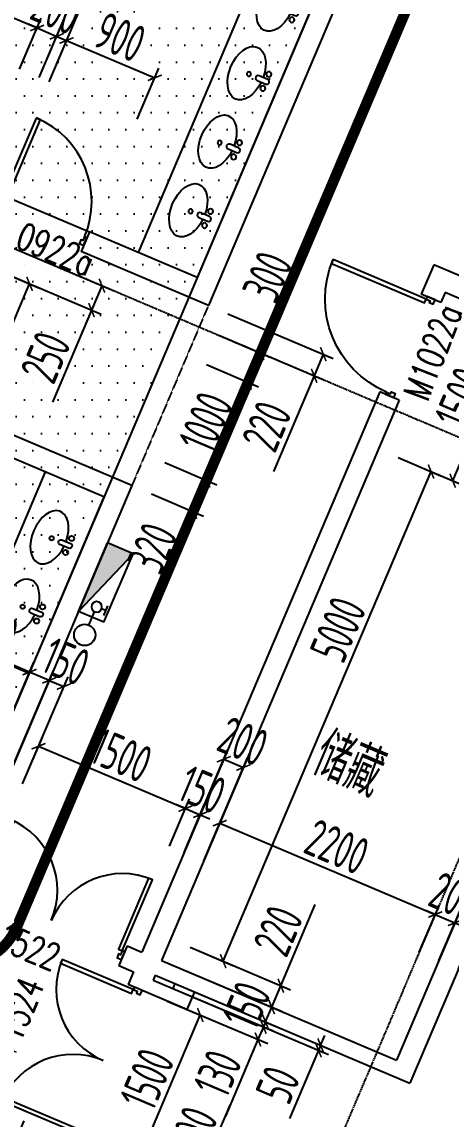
# Model space of a CAD drawing. Extents: x 11778731 to 12007717, y -6694179 to -6363962.
# Drawn here: x 11965678 to 11969711, y -6442963 to -6432650 of the extents above; entities that cross this region are included whole.
import ezdxf
from ezdxf.enums import TextEntityAlignment as Align

# ---------------------------------------------------------------- set-up
doc = ezdxf.new("R2010")
doc.units = 0
doc.header["$LTSCALE"] = 10
doc.header["$MEASUREMENT"] = 0
for name, pattern in [('A3-RG-axis-100$0$CENTER', [2, 1.25, -0.25, 0.25, -0.25]), ('A3-RI-3F$0$DASH', [0.35, 0.25, -0.1]), ('DASHED2', [0.375, 0.25, -0.125])]:
    doc.linetypes.add(name, pattern=pattern)
for name, color, linetype in [('A-CLOD', 200, 'Continuous'), ('A3-RB-3F-100$0$A-DIMS-100', 1, 'Continuous'), ('A3-RG-axis-100$0$A-GRID', 1, 'A3-RG-axis-100$0$CENTER'), ('A3-RI-3F$0$A-DOOR', 32, 'Continuous'), ('A3-RI-3F$0$A-HATCH', 8, 'Continuous'), ('A3-RI-3F$0$A-WALL', 7, 'Continuous'), ('A3-RM-3F$0$0P-FE-FH-P', 41, 'A3-RM-3F$0$YJdef_FE-FH_LINE_F'), ('A3-RM-3F$0$0P-FE-FH-V', 141, 'Continuous'), ('A3-RM-3F$0$0P-FE-HY', 141, 'Continuous'), ('A3-RX-3F$0$A-FIXT', 55, 'Continuous'), ('A3-SYMB-3F-100$0$A-SYMB', 4, 'Continuous'), ('A3-SYMB-3F-100$0$A-SYMB-AREA', 4, 'Continuous'), ('A3-SYMB-3F-100$0$A-SYMB-DOOR', 3, 'Continuous'), ('A3-SYMB-3F-100$0$A-SYMB-DOOR1', 3, 'Continuous'), ('A3-SYMB-3F-100$0$A-SYMB-DOOR2', 3, 'Continuous'), ('A3-SYMB-3F-100$0$A-SYMB-DOOR3', 3, 'Continuous'), ('A3-SYMB-3F-100$0$A-SYMB-NAME', 4, 'Continuous'), ('A3-SYMB-3F-100$0$A-SYMB-NAME-E', 4, 'Continuous')]:
    doc.layers.add(name, color=color, linetype=linetype)
doc.styles.add('A3-RB-3F-100$0$XD2008', font='xd-hzs.shx', dxfattribs={"width": 0.7, "bigfont": 'xd-hztxt.shx'})
doc.styles.add('A3-RM-3F$0$hz1', font='hzs.shx', dxfattribs={"width": 0.75, "bigfont": 'hztxt.shx'})
doc.styles.add('A3-SYMB-3F-100$0$ECADI', font='hzs.shx', dxfattribs={"width": 0.7, "bigfont": 'hztxt.shx'})
doc.styles.add('A3-SYMB-3F-100$0$ECADI-TXT', font='simplex.shx', dxfattribs={"bigfont": 'hztxt.shx'})
doc.linetypes.add('A3-RM-3F$0$YJdef_FE-FH_LINE_F', pattern='A,4,-0.2,["F",A3-RM-3F$0$hz1,S=0.2,R=0,X=-0.1,Y=-0.1],-0.1', length=4.3)
doc.dimstyles.new('A3-RB-3F-100$0$XD100$0', dxfattribs={"dimscale": 100, "dimtxt": 3.5, "dimasz": 1, "dimexe": 1, "dimexo": 2, "dimgap": 0.5, "dimtad": 1, "dimdec": 0, "dimdsep": 46, "dimtxsty": 'A3-RB-3F-100$0$XD2008', "dimblk1": 'A3-RB-3F-100$0$_ARCHTICK', "dimblk2": 'A3-RB-3F-100$0$_ARCHTICK', "dimsah": 1, "dimcen": 2.5, "dimclrt": 4, "dimaunit": 1, "dimadec": 0, "dimazin": 0, "dimtfac": 1, "dimtdec": 0, "dimtix": 1, "dimtmove": 0, "dimatfit": 3, "dimfxl": 0, "dimtolj": 1, "dimtzin": 0, "dimarcsym": 0})

# ---------------------------------------------------------------- blocks, each defined once
blk = doc.blocks.new('A3-RI-3F$0$J-双扇门-1500')
for points in [[(25, 80), (25, 805), (65, 805), (65, 80)], [(1475, 80), (1475, 805), (1435, 805), (1435, 80)], [(0, 80), (25, 80), (25, 40), (45, 40), (45, 0), (0, 0)], [(1500, 80), (1475, 80), (1475, 40), (1455, 40), (1455, 0), (1500, 0)]]:
    blk.add_lwpolyline(points, close=True)
for centre, start, end in [((25, 80), 0, 90), ((1475, 80), 90, 180)]:
    blk.add_arc(centre, 725, start, end)
blk = doc.blocks.new('A3-RI-3F$0$m900')
for points in [[(24, 76), (24, 928), (62, 928), (62, 76)], [(0, 76), (24, 76), (24, 38), (43, 38), (43, 0), (0, 0)], [(900, 76), (876, 76), (876, 38), (857, 38), (857, 0), (900, 0)]]:
    blk.add_lwpolyline(points, close=True)
blk.add_arc((24, 76), 853, 0, 90)
blk = doc.blocks.new('A3-RI-3F$0$J-单扇门-1000')
for points in [[(-1000, -40), (-975, -40), (-975, 0), (-955, 0), (-955, 40), (-1000, 40)], [(0, -40), (-25, -40), (-25, 0), (-45, 0), (-45, 40), (0, 40)], [(-25, -40), (-25, -990), (-65, -990), (-65, -40)]]:
    blk.add_lwpolyline(points, close=True)
blk.add_arc((-25, -40), 950, 180, 270)
blk = doc.blocks.new('A3-RI-3F')
at = {"layer": 'A3-RI-3F$0$A-HATCH'}
h = blk.add_hatch(dxfattribs=at)
h.set_pattern_fill('DOTS', color=256, scale=100, style=0)
h.set_pattern_definition([(0, (0, 0), (79.375, 158.75), [0, -158.75])])
h.paths.add_polyline_path([(11965225, -6428480), (11969368, -6430238), (11964964, -6440612), (11960822, -6438854), (11962802, -6434188), (11963100, -6434331), (11963536, -6433303), (11963233, -6433174)])
at = {"layer": 'A3-RI-3F$0$A-DOOR'}
blk.add_line((11965483, -6434271), (11966312, -6434622), dxfattribs=at)
blk.add_line((11965483, -6434271), (11966312, -6434622), dxfattribs=at)
at = {"layer": 'A3-RI-3F$0$A-DOOR', "linetype": 'A3-RI-3F$0$DASH'}
blk.add_line((11967430, -6435314), (11966711, -6437008), dxfattribs=at)
at = {"layer": 'A3-RI-3F$0$A-HATCH'}
blk.add_lwpolyline([(11965225, -6428480), (11969368, -6430238), (11964964, -6440612), (11960822, -6438854), (11962802, -6434188), (11963100, -6434331), (11963536, -6433303), (11963233, -6433174)], close=True, dxfattribs=at)
at = {"layer": 'A3-RI-3F$0$A-WALL'}
for p, q in [((11969630, -6430132), (11967430, -6435314)), ((11969368, -6430238), (11967324, -6435052)), ((11966312, -6434622), (11966233, -6434807)), ((11967324, -6435052), (11966312, -6434622)), ((11967430, -6435314), (11966233, -6434807)), ((11969548, -6434932), (11969431, -6435208)), ((11975347, -6437393), (11969548, -6434932)), ((11969615, -6435286), (11969431, -6435208)), ((11969654, -6435194), (11969615, -6435286)), ((11971863, -6436132), (11969654, -6435194)), ((11969040, -6436128), (11966805, -6441394)), ((11969224, -6436206), (11969040, -6436128)), ((11971863, -6436132), (11969198, -6442409)), ((11969224, -6436206), (11966989, -6441472)), ((11972047, -6436210), (11969324, -6442626)), ((11966711, -6437008), (11965515, -6436500)), ((11966449, -6437114), (11965436, -6436684)), ((11966711, -6437008), (11965148, -6440690)), ((11966449, -6437114), (11965746, -6438771)), ((11963997, -6438029), (11965746, -6438771)), ((11966667, -6441335), (11966589, -6441519)), ((11966667, -6441335), (11966805, -6441394)), ((11966589, -6441519), (11966727, -6441578)), ((11966989, -6441472), (11969198, -6442409)), ((11966727, -6441578), (11966676, -6441697)), ((11966931, -6441610), (11966911, -6441656)), ((11966911, -6441656), (11967095, -6441734)), ((11966931, -6441610), (11967115, -6441688)), ((11967229, -6441932), (11966676, -6441697)), ((11967115, -6441688), (11967095, -6441734)), ((11967299, -6441766), (11967229, -6441932)), ((11967299, -6441766), (11969324, -6442626))]:
    blk.add_line(p, q, dxfattribs=at)
at = {"layer": 'A3-RI-3F$0$A-DOOR'}
for name, p, rotation in [('A3-RI-3F$0$m900', (11965429, -6434398), 337.0000000000052), ('A3-RI-3F$0$J-双扇门-1500', (11965232, -6440878), 336.9993128461883), ('A3-RI-3F$0$J-双扇门-1500', (11966222, -6443134), 66.99931284592977)]:
    blk.add_blockref(name, p, dxfattribs=dict(at, rotation=rotation))
at = {"layer": 'A3-RI-3F$0$A-DOOR', "xscale": -1, "rotation": 247.0000000004247}
blk.add_blockref('A3-RI-3F$0$J-单扇门-1000', (11969523, -6435247), dxfattribs=at)
blk = doc.blocks.new('A3-RG-axis-100')
at = {"layer": 'A3-RG-axis-100$0$A-GRID'}
for p, q in [((11906717.6, -6409782.5), (11989058.9, -6444734.3)), ((11979102.4, -6418565.4), (11947827.8, -6492243.7))]:
    blk.add_line(p, q, dxfattribs=at)
blk = doc.blocks.new('A3-SYMB-3F-100$0$ECADI-TAG-ROOM')
at = {"layer": 'A3-SYMB-3F-100$0$A-SYMB-AREA', "style": 'A3-SYMB-3F-100$0$ECADI', "width": 0.7}
blk.add_attdef('340M2', text='', height=2.5, dxfattribs=at).set_placement((7.17, -1.75), align=Align.MIDDLE_LEFT)
at = {"layer": 'A3-SYMB-3F-100$0$A-SYMB-NAME', "style": 'A3-SYMB-3F-100$0$ECADI', "width": 0.7}
blk.add_attdef('CHINESENAME', (-5.13, 0.09), '', height=4.5, dxfattribs=at)
at = {"layer": 'A3-SYMB-3F-100$0$A-SYMB-NAME-E', "style": 'A3-SYMB-3F-100$0$ECADI', "width": 0.7}
for tag, p in [('ENGLISHHIGH', (-5.13, 8.04)), ('ENGLISHLOW', (-5.13, 4.84))]:
    blk.add_attdef(tag, p, '', height=2.5, dxfattribs=at)
blk = doc.blocks.new('A3-SYMB-3F-100$0$ECADI-TAG-DOOR')
at = {"layer": 'A3-SYMB-3F-100$0$A-SYMB-DOOR', "style": 'A3-SYMB-3F-100$0$ECADI-TXT', "width": 0.7}
for tag, p in [('门窗主编号1', (-6.41, 7.26)), ('门窗主编号2', (2.08, 7.26))]:
    blk.add_attdef(tag, p, '', height=2.5, dxfattribs=at)
at = {"layer": 'A3-SYMB-3F-100$0$A-SYMB-DOOR', "style": 'A3-SYMB-3F-100$0$ECADI-TXT', "width": 0.7, "flags": 1}
for tag, p in [('洞口尺寸(宽X高)', (-6.42, 1.62)), ('备注', (-6.39, -1.21))]:
    blk.add_attdef(tag, p, '', height=2.5, dxfattribs=at)
at = {"layer": 'A3-SYMB-3F-100$0$A-SYMB-DOOR1', "style": 'A3-SYMB-3F-100$0$ECADI-TXT', "width": 0.7}
blk.add_attdef('门窗辅编号1', (-6.41, 4.41), '', height=2.5, dxfattribs=at)
at = {"layer": 'A3-SYMB-3F-100$0$A-SYMB-DOOR2', "style": 'A3-SYMB-3F-100$0$ECADI-TXT', "width": 0.7}
blk.add_attdef('门窗辅编号2', (-2.86, 4.41), '', height=2.5, dxfattribs=at)
at = {"layer": 'A3-SYMB-3F-100$0$A-SYMB-DOOR3', "style": 'A3-SYMB-3F-100$0$ECADI-TXT', "width": 0.7}
blk.add_attdef('门窗辅编号3', (2.32, 4.41), '', height=2.5, dxfattribs=at)
blk = doc.blocks.new('A3-SYMB-3F-100')
at = {"layer": 'A3-SYMB-3F-100$0$A-SYMB'}
ref = blk.add_blockref('A3-SYMB-3F-100$0$ECADI-TAG-ROOM', (11968847, -6439918), dxfattribs=dict(at, xscale=99.99999999989046, yscale=100.0000000001164, rotation=337))
ref.add_attrib('CHINESENAME', '储藏', (11968379, -6439710), dxfattribs={"height": 450, "rotation": 337, "style": 'A3-SYMB-3F-100$0$ECADI', "width": 0.7})
at = {"layer": 'A3-SYMB-3F-100$0$A-SYMB-DOOR'}
ref = blk.add_blockref('A3-SYMB-3F-100$0$ECADI-TAG-DOOR', (11965446, -6435480, -333), dxfattribs=dict(at, xscale=99.99999999997296, yscale=100, zscale=100, rotation=337.5444874613591))
ref.add_attrib('门窗主编号1', 'M', dxfattribs={"height": 250, "rotation": 337.5445, "style": 'A3-SYMB-3F-100$0$ECADI-TXT', "width": 0.7}).set_placement((11965512, -6434719, -333), align=Align.RIGHT)
ref.add_attrib('门窗主编号2', '0922a', (11965602, -6434761), dxfattribs={"height": 250, "rotation": 337.5445, "style": 'A3-SYMB-3F-100$0$ECADI-TXT', "width": 0.7})
ref = blk.add_blockref('A3-SYMB-3F-100$0$ECADI-TAG-DOOR', (11970585, -6435415), dxfattribs=dict(at, xscale=99.99999999997297, yscale=100.0000000000001, zscale=100, rotation=68.91456953491969))
ref.add_attrib('门窗主编号1', 'M1022a', dxfattribs={"height": 250, "rotation": 68.9146, "style": 'A3-SYMB-3F-100$0$ECADI-TXT', "width": 0.7}).set_placement((11969822, -6435367), align=Align.RIGHT)
ref = blk.add_blockref('A3-SYMB-3F-100$0$ECADI-TAG-DOOR', (11965258, -6442065, -333), dxfattribs=dict(at, xscale=99.99999999997296, yscale=100, zscale=100, rotation=337.5444874613591))
ref.add_attrib('门窗主编号1', 'M', dxfattribs={"height": 250, "rotation": 337.5445, "style": 'A3-SYMB-3F-100$0$ECADI-TXT', "width": 0.7}).set_placement((11965324, -6441304, -333), align=Align.RIGHT)
ref.add_attrib('门窗主编号2', '1522', (11965414, -6441345), dxfattribs={"height": 250, "rotation": 337.5445, "style": 'A3-SYMB-3F-100$0$ECADI-TXT', "width": 0.7})
ref = blk.add_blockref('A3-SYMB-3F-100$0$ECADI-TAG-DOOR', (11966651, -6441766), dxfattribs=dict(at, xscale=99.99999999997299, yscale=100.0000000000001, zscale=100, rotation=67.54448746135905))
ref.add_attrib('门窗主编号1', 'FM甲1524', dxfattribs={"height": 250, "rotation": 67.5445, "style": 'A3-SYMB-3F-100$0$ECADI-TXT', "width": 0.7}).set_placement((11965890, -6441700), align=Align.RIGHT)
blk = doc.blocks.new('A3-RB-3F-100$0$_ARCHTICK')
at = {"color": 0, "linetype": 'ByBlock', "const_width": 0.15}
blk.add_lwpolyline([(-0.5, -0.5), (0.5, 0.5)], dxfattribs=at)
blk = doc.blocks.new('*D1264')
at = {"layer": 'A3-RB-3F-100$0$A-DIMS-100', "color": 0, "lineweight": -2}
for p, q in [((11963607, -6442785), (11963857, -6442197)), ((11963818, -6442289), (11965659, -6443070)), ((11965448, -6443566), (11965698, -6442978))]:
    blk.add_line(p, q, dxfattribs=at)
at = {"layer": 'A3-RB-3F-100$0$A-DIMS-100', "color": 0, "lineweight": -2, "xscale": 100, "yscale": 100, "zscale": 100}
for p, rotation in [((11963818, -6442289), 156.9999933366454), ((11965659, -6443070), 336.9999933366454)]:
    blk.add_blockref('A3-RB-3F-100$0$_ARCHTICK', p, dxfattribs=dict(at, rotation=rotation))
at = {"layer": 'A3-RB-3F-100$0$A-DIMS-100', "color": 4, "insert": (11964826, -6442473), "char_height": 350, "attachment_point": 5, "rotation": 337, "style": 'A3-RB-3F-100$0$XD2008'}
blk.add_mtext('\\A1;2000', dxfattribs=at)
blk = doc.blocks.new('*D462')
at = {"layer": 'A3-RB-3F-100$0$A-DIMS-100', "color": 0, "lineweight": -2}
for p, q in [((11967310, -6443596), (11967634, -6442832)), ((11966458, -6443234), (11967402, -6443635)), ((11966380, -6443418), (11967324, -6443819)), ((11967232, -6443780), (11967310, -6443596))]:
    blk.add_line(p, q, dxfattribs=at)
at = {"layer": 'A3-RB-3F-100$0$A-DIMS-100', "color": 0, "lineweight": -2, "xscale": 100, "yscale": 100, "zscale": 100}
for p, rotation in [((11967310, -6443596), 66.99999999914583), ((11967232, -6443780), 246.9999999991458)]:
    blk.add_blockref('A3-RB-3F-100$0$_ARCHTICK', p, dxfattribs=dict(at, rotation=rotation))
at = {"layer": 'A3-RB-3F-100$0$A-DIMS-100', "color": 4, "insert": (11967285, -6443080), "char_height": 350, "attachment_point": 5, "rotation": 67, "style": 'A3-RB-3F-100$0$XD2008'}
blk.add_mtext('\\A1;200', dxfattribs=at)
blk = doc.blocks.new('*D463')
at = {"layer": 'A3-RB-3F-100$0$A-DIMS-100', "color": 0, "lineweight": -2}
for p, q in [((11967044, -6441854), (11967446, -6442024)), ((11966768, -6443366), (11967354, -6441985)), ((11966458, -6443234), (11966860, -6443405))]:
    blk.add_line(p, q, dxfattribs=at)
at = {"layer": 'A3-RB-3F-100$0$A-DIMS-100', "color": 0, "lineweight": -2, "xscale": 100, "yscale": 100, "zscale": 100}
for p, rotation in [((11967354, -6441985), 66.9999999994734), ((11966768, -6443366), 246.9999999994734)]:
    blk.add_blockref('A3-RB-3F-100$0$_ARCHTICK', p, dxfattribs=dict(at, rotation=rotation))
at = {"layer": 'A3-RB-3F-100$0$A-DIMS-100', "color": 4, "insert": (11966854, -6442588), "char_height": 350, "attachment_point": 5, "rotation": 67, "style": 'A3-RB-3F-100$0$XD2008'}
blk.add_mtext('\\A1;1500', dxfattribs=at)
blk = doc.blocks.new('*D464')
at = {"layer": 'A3-RB-3F-100$0$A-DIMS-100', "color": 0, "lineweight": -2}
for p, q in [((11967095, -6441734), (11968558, -6442355)), ((11967115, -6441688), (11968577, -6442309)), ((11968485, -6442270), (11968465, -6442316)), ((11968485, -6442270), (11968524, -6442177)), ((11968465, -6442316), (11968193, -6442957))]:
    blk.add_line(p, q, dxfattribs=at)
at = {"layer": 'A3-RB-3F-100$0$A-DIMS-100', "color": 0, "lineweight": -2, "xscale": 100, "yscale": 100, "zscale": 100}
for p, rotation in [((11968465, -6442316), 67.00000000408777), ((11968485, -6442270), 247.0000000040878)]:
    blk.add_blockref('A3-RB-3F-100$0$_ARCHTICK', p, dxfattribs=dict(at, rotation=rotation))
at = {"layer": 'A3-RB-3F-100$0$A-DIMS-100', "color": 4, "insert": (11968083, -6442640), "char_height": 350, "attachment_point": 5, "rotation": 67, "style": 'A3-RB-3F-100$0$XD2008'}
blk.add_mtext('\\A1;50', dxfattribs=at)
blk = doc.blocks.new('*D465')
at = {"layer": 'A3-RB-3F-100$0$A-DIMS-100', "color": 0, "lineweight": -2}
for p, q in [((11967173, -6441550), (11968117, -6441950)), ((11967115, -6441688), (11968059, -6442089)), ((11968025, -6441911), (11968064, -6441819)), ((11967967, -6442049), (11968025, -6441911)), ((11967967, -6442049), (11967928, -6442142))]:
    blk.add_line(p, q, dxfattribs=at)
at = {"layer": 'A3-RB-3F-100$0$A-DIMS-100', "color": 0, "lineweight": -2, "xscale": 100, "yscale": 100, "zscale": 100}
for p, rotation in [((11968025, -6441911), 247.0000000244516), ((11967967, -6442049), 67.00000002445157)]:
    blk.add_blockref('A3-RB-3F-100$0$_ARCHTICK', p, dxfattribs=dict(at, rotation=rotation))
at = {"layer": 'A3-RB-3F-100$0$A-DIMS-100', "color": 4, "insert": (11967789, -6441893), "char_height": 350, "attachment_point": 5, "rotation": 67, "style": 'A3-RB-3F-100$0$XD2008'}
blk.add_mtext('\\A1;150', dxfattribs=at)
blk = doc.blocks.new('*D466')
at = {"layer": 'A3-RB-3F-100$0$A-DIMS-100', "color": 0, "lineweight": -2}
for p, q in [((11968111, -6441709), (11968435, -6440945)), ((11967259, -6441347), (11968203, -6441748)), ((11967173, -6441550), (11968117, -6441950)), ((11968025, -6441911), (11968111, -6441709))]:
    blk.add_line(p, q, dxfattribs=at)
at = {"layer": 'A3-RB-3F-100$0$A-DIMS-100', "color": 0, "lineweight": -2, "xscale": 100, "yscale": 100, "zscale": 100}
for p, rotation in [((11968111, -6441709), 66.99999999961575), ((11968025, -6441911), 246.9999999996158)]:
    blk.add_blockref('A3-RB-3F-100$0$_ARCHTICK', p, dxfattribs=dict(at, rotation=rotation))
at = {"layer": 'A3-RB-3F-100$0$A-DIMS-100', "color": 4, "insert": (11968086, -6441193), "char_height": 350, "attachment_point": 5, "rotation": 67, "style": 'A3-RB-3F-100$0$XD2008'}
blk.add_mtext('\\A1;220', dxfattribs=at)
blk = doc.blocks.new('*D467')
at = {"layer": 'A3-RB-3F-100$0$A-DIMS-100', "color": 0, "lineweight": -2}
for p, q in [((11969213, -6436745), (11969615, -6436915)), ((11967569, -6441479), (11969523, -6436876)), ((11967259, -6441347), (11967661, -6441518))]:
    blk.add_line(p, q, dxfattribs=at)
at = {"layer": 'A3-RB-3F-100$0$A-DIMS-100', "color": 0, "lineweight": -2, "xscale": 100, "yscale": 100, "zscale": 100}
for p, rotation in [((11969523, -6436876), 66.9999999994842), ((11967569, -6441479), 246.9999999994842)]:
    blk.add_blockref('A3-RB-3F-100$0$_ARCHTICK', p, dxfattribs=dict(at, rotation=rotation))
at = {"layer": 'A3-RB-3F-100$0$A-DIMS-100', "color": 4, "insert": (11968649, -6438361), "char_height": 350, "attachment_point": 5, "rotation": 67, "style": 'A3-RB-3F-100$0$XD2008'}
blk.add_mtext('\\A1;5000', dxfattribs=at)
blk = doc.blocks.new('*D468')
at = {"layer": 'A3-RB-3F-100$0$A-DIMS-100', "color": 0, "lineweight": -2}
for p, q in [((11970002, -6435450), (11970404, -6435621)), ((11969726, -6436962), (11970312, -6435582)), ((11969416, -6436831), (11969818, -6437002))]:
    blk.add_line(p, q, dxfattribs=at)
at = {"layer": 'A3-RB-3F-100$0$A-DIMS-100', "color": 0, "lineweight": -2, "xscale": 100, "yscale": 100, "zscale": 100}
for p, rotation in [((11970312, -6435582), 66.99999999946728), ((11969726, -6436962), 246.9999999994673)]:
    blk.add_blockref('A3-RB-3F-100$0$_ARCHTICK', p, dxfattribs=dict(at, rotation=rotation))
at = {"layer": 'A3-RB-3F-100$0$A-DIMS-100', "color": 4, "insert": (11969812, -6436184), "char_height": 350, "attachment_point": 5, "rotation": 67, "style": 'A3-RB-3F-100$0$XD2008'}
blk.add_mtext('\\A1;1500', dxfattribs=at)
blk = doc.blocks.new('*D471')
at = {"layer": 'A3-RB-3F-100$0$A-DIMS-100', "color": 0, "lineweight": -2}
for p, q in [((11969596, -6441473), (11970023, -6440467)), ((11969780, -6441551), (11970207, -6440546)), ((11969984, -6440559), (11970168, -6440638)), ((11970168, -6440638), (11970932, -6440962))]:
    blk.add_line(p, q, dxfattribs=at)
at = {"layer": 'A3-RB-3F-100$0$A-DIMS-100', "color": 0, "lineweight": -2, "xscale": 100, "yscale": 100, "zscale": 100}
for p, rotation in [((11969984, -6440559), 156.9999999999869), ((11970168, -6440638), 336.9999999999869)]:
    blk.add_blockref('A3-RB-3F-100$0$_ARCHTICK', p, dxfattribs=dict(at, rotation=rotation))
at = {"layer": 'A3-RB-3F-100$0$A-DIMS-100', "color": 4, "insert": (11970684, -6440612), "char_height": 350, "attachment_point": 5, "rotation": 337, "style": 'A3-RB-3F-100$0$XD2008'}
blk.add_mtext('\\A1;200', dxfattribs=at)
blk = doc.blocks.new('*D472')
at = {"layer": 'A3-RB-3F-100$0$A-DIMS-100', "color": 0, "lineweight": -2}
for p, q in [((11969412, -6441395), (11969601, -6440948)), ((11969562, -6441040), (11969470, -6441001)), ((11969562, -6441040), (11969747, -6441118)), ((11969596, -6441473), (11969786, -6441026)), ((11969747, -6441118), (11969839, -6441157))]:
    blk.add_line(p, q, dxfattribs=at)
at = {"layer": 'A3-RB-3F-100$0$A-DIMS-100', "color": 0, "lineweight": -2, "xscale": 100, "yscale": 100, "zscale": 100}
for p, rotation in [((11969562, -6441040), 337.0000000001583), ((11969747, -6441118), 157.0000000001583)]:
    blk.add_blockref('A3-RB-3F-100$0$_ARCHTICK', p, dxfattribs=dict(at, rotation=rotation))
at = {"layer": 'A3-RB-3F-100$0$A-DIMS-100', "color": 4, "insert": (11969742, -6440872), "char_height": 350, "attachment_point": 5, "rotation": 337, "style": 'A3-RB-3F-100$0$XD2008'}
blk.add_mtext('\\A1;200', dxfattribs=at)
blk = doc.blocks.new('*D473')
at = {"layer": 'A3-RB-3F-100$0$A-DIMS-100', "color": 0, "lineweight": -2}
for p, q in [((11967387, -6440535), (11967576, -6440089)), ((11967537, -6440181), (11969562, -6441040)), ((11969412, -6441395), (11969601, -6440948))]:
    blk.add_line(p, q, dxfattribs=at)
at = {"layer": 'A3-RB-3F-100$0$A-DIMS-100', "color": 0, "lineweight": -2, "xscale": 100, "yscale": 100, "zscale": 100}
for p, rotation in [((11967537, -6440181), 157.0000000000328), ((11969562, -6441040), 337.0000000000327)]:
    blk.add_blockref('A3-RB-3F-100$0$_ARCHTICK', p, dxfattribs=dict(at, rotation=rotation))
at = {"layer": 'A3-RB-3F-100$0$A-DIMS-100', "color": 4, "insert": (11968638, -6440403), "char_height": 350, "attachment_point": 5, "rotation": 337, "style": 'A3-RB-3F-100$0$XD2008'}
blk.add_mtext('\\A1;2200', dxfattribs=at)
blk = doc.blocks.new('*D474')
at = {"layer": 'A3-RB-3F-100$0$A-DIMS-100', "color": 0, "lineweight": -2}
for p, q in [((11967203, -6440457), (11967614, -6439488)), ((11967387, -6440535), (11967798, -6439566)), ((11967575, -6439580), (11967759, -6439658))]:
    blk.add_line(p, q, dxfattribs=at)
at = {"layer": 'A3-RB-3F-100$0$A-DIMS-100', "color": 0, "lineweight": -2, "xscale": 100, "yscale": 100, "zscale": 100}
for p, rotation in [((11967575, -6439580), 156.9999999998986), ((11967759, -6439658), 336.9999999998986)]:
    blk.add_blockref('A3-RB-3F-100$0$_ARCHTICK', p, dxfattribs=dict(at, rotation=rotation))
at = {"layer": 'A3-RB-3F-100$0$A-DIMS-100', "color": 4, "insert": (11967755, -6439412), "char_height": 350, "attachment_point": 5, "rotation": 337, "style": 'A3-RB-3F-100$0$XD2008'}
blk.add_mtext('\\A1;200', dxfattribs=at)
blk = doc.blocks.new('*D475')
at = {"layer": 'A3-RB-3F-100$0$A-DIMS-100', "color": 0, "lineweight": -2}
for p, q in [((11967065, -6440399), (11967254, -6439952)), ((11967215, -6440044), (11967123, -6440005)), ((11967203, -6440457), (11967392, -6440010)), ((11967215, -6440044), (11967353, -6440102)), ((11967353, -6440102), (11967445, -6440142))]:
    blk.add_line(p, q, dxfattribs=at)
at = {"layer": 'A3-RB-3F-100$0$A-DIMS-100', "color": 0, "lineweight": -2, "xscale": 100, "yscale": 100, "zscale": 100}
for p, rotation in [((11967215, -6440044), 336.9999999999297), ((11967353, -6440102), 156.9999999999297)]:
    blk.add_blockref('A3-RB-3F-100$0$_ARCHTICK', p, dxfattribs=dict(at, rotation=rotation))
at = {"layer": 'A3-RB-3F-100$0$A-DIMS-100', "color": 4, "insert": (11967372, -6439866), "char_height": 350, "attachment_point": 5, "rotation": 337, "style": 'A3-RB-3F-100$0$XD2008'}
blk.add_mtext('\\A1;150', dxfattribs=at)
blk = doc.blocks.new('*D476')
at = {"layer": 'A3-RB-3F-100$0$A-DIMS-100', "color": 0, "lineweight": -2}
for p, q in [((11965684, -6439813), (11965873, -6439366)), ((11965834, -6439458), (11967215, -6440044)), ((11967065, -6440399), (11967254, -6439952))]:
    blk.add_line(p, q, dxfattribs=at)
at = {"layer": 'A3-RB-3F-100$0$A-DIMS-100', "color": 0, "lineweight": -2, "xscale": 100, "yscale": 100, "zscale": 100}
for p, rotation in [((11965834, -6439458), 157.000000000044), ((11967215, -6440044), 337.000000000044)]:
    blk.add_blockref('A3-RB-3F-100$0$_ARCHTICK', p, dxfattribs=dict(at, rotation=rotation))
at = {"layer": 'A3-RB-3F-100$0$A-DIMS-100', "color": 4, "insert": (11966613, -6439544), "char_height": 350, "attachment_point": 5, "rotation": 337, "style": 'A3-RB-3F-100$0$XD2008'}
blk.add_mtext('\\A1;1500', dxfattribs=at)
blk = doc.blocks.new('*D477')
at = {"layer": 'A3-RB-3F-100$0$A-DIMS-100', "color": 0, "lineweight": -2}
for p, q in [((11965546, -6439754), (11965973, -6438747)), ((11965684, -6439813), (11966111, -6438805)), ((11965934, -6438839), (11966072, -6438897))]:
    blk.add_line(p, q, dxfattribs=at)
at = {"layer": 'A3-RB-3F-100$0$A-DIMS-100', "color": 0, "lineweight": -2, "xscale": 100, "yscale": 100, "zscale": 100}
for p, rotation in [((11965934, -6438839), 157.0000000000593), ((11966072, -6438897), 337.0000000000593)]:
    blk.add_blockref('A3-RB-3F-100$0$_ARCHTICK', p, dxfattribs=dict(at, rotation=rotation))
at = {"layer": 'A3-RB-3F-100$0$A-DIMS-100', "color": 4, "insert": (11966091, -6438661), "char_height": 350, "attachment_point": 5, "rotation": 337, "style": 'A3-RB-3F-100$0$XD2008'}
blk.add_mtext('\\A1;150', dxfattribs=at)
blk = doc.blocks.new('*D478')
at = {"layer": 'A3-RB-3F-100$0$A-DIMS-100', "color": 0, "lineweight": -2}
for p, q in [((11965750, -6438761), (11964986, -6438436)), ((11965362, -6439676), (11965789, -6438669)), ((11965546, -6439754), (11965973, -6438747)), ((11965934, -6438839), (11965750, -6438761))]:
    blk.add_line(p, q, dxfattribs=at)
at = {"layer": 'A3-RB-3F-100$0$A-DIMS-100', "color": 0, "lineweight": -2, "xscale": 100, "yscale": 100, "zscale": 100}
for p, rotation in [((11965750, -6438761), 157.0000000000611), ((11965934, -6438839), 337.000000000061)]:
    blk.add_blockref('A3-RB-3F-100$0$_ARCHTICK', p, dxfattribs=dict(at, rotation=rotation))
at = {"layer": 'A3-RB-3F-100$0$A-DIMS-100', "color": 4, "insert": (11965410, -6438372), "char_height": 350, "attachment_point": 5, "rotation": 337, "style": 'A3-RB-3F-100$0$XD2008'}
blk.add_mtext('\\A1;200', dxfattribs=at)
blk = doc.blocks.new('*D494')
at = {"layer": 'A3-RB-3F-100$0$A-DIMS-100', "color": 0, "lineweight": -2}
for p, q in [((11965933, -6433212), (11966136, -6432732)), ((11966097, -6432824), (11966926, -6433175)), ((11966761, -6433564), (11966965, -6433083))]:
    blk.add_line(p, q, dxfattribs=at)
at = {"layer": 'A3-RB-3F-100$0$A-DIMS-100', "color": 0, "lineweight": -2, "xscale": 100, "yscale": 100, "zscale": 100}
for p, rotation in [((11966097, -6432824), 156.9999978872653), ((11966926, -6433175), 336.9999978872653)]:
    blk.add_blockref('A3-RB-3F-100$0$_ARCHTICK', p, dxfattribs=dict(at, rotation=rotation))
at = {"layer": 'A3-RB-3F-100$0$A-DIMS-100', "color": 4, "insert": (11966600, -6432792), "char_height": 350, "attachment_point": 5, "rotation": 337, "style": 'A3-RB-3F-100$0$XD2008'}
blk.add_mtext('\\A1;900', dxfattribs=at)
blk = doc.blocks.new('*D495')
at = {"layer": 'A3-RB-3F-100$0$A-DIMS-100', "color": 0, "lineweight": -2}
for p, q in [((11965840, -6433173), (11966235, -6432243)), ((11965933, -6433212), (11966327, -6432283)), ((11966196, -6432336), (11966104, -6432296)), ((11966196, -6432336), (11966288, -6432375)), ((11966288, -6432375), (11966380, -6432414))]:
    blk.add_line(p, q, dxfattribs=at)
at = {"layer": 'A3-RB-3F-100$0$A-DIMS-100', "color": 0, "lineweight": -2, "xscale": 100, "yscale": 100, "zscale": 100}
for p, rotation in [((11966196, -6432336), 336.9999978872381), ((11966288, -6432375), 156.999997887238)]:
    blk.add_blockref('A3-RB-3F-100$0$_ARCHTICK', p, dxfattribs=dict(at, rotation=rotation))
at = {"layer": 'A3-RB-3F-100$0$A-DIMS-100', "color": 4, "insert": (11966330, -6432148), "char_height": 350, "attachment_point": 5, "rotation": 337, "style": 'A3-RB-3F-100$0$XD2008'}
blk.add_mtext('\\A1;100', dxfattribs=at)
blk = doc.blocks.new('*D496')
at = {"layer": 'A3-RB-3F-100$0$A-DIMS-100', "color": 0, "lineweight": -2}
for p, q in [((11965656, -6433095), (11965860, -6432614)), ((11965821, -6432706), (11965729, -6432667)), ((11965821, -6432706), (11966005, -6432785)), ((11965840, -6433173), (11966044, -6432693)), ((11966005, -6432785), (11966097, -6432824))]:
    blk.add_line(p, q, dxfattribs=at)
at = {"layer": 'A3-RB-3F-100$0$A-DIMS-100', "color": 0, "lineweight": -2, "xscale": 100, "yscale": 100, "zscale": 100}
for p, rotation in [((11965821, -6432706), 336.9999978873412), ((11966005, -6432785), 156.9999978873412)]:
    blk.add_blockref('A3-RB-3F-100$0$_ARCHTICK', p, dxfattribs=dict(at, rotation=rotation))
at = {"layer": 'A3-RB-3F-100$0$A-DIMS-100', "color": 4, "insert": (11966001, -6432538), "char_height": 350, "attachment_point": 5, "rotation": 337, "style": 'A3-RB-3F-100$0$XD2008'}
blk.add_mtext('\\A1;200', dxfattribs=at)
blk = doc.blocks.new('*D497')
at = {"layer": 'A3-RB-3F-100$0$A-DIMS-100', "color": 0, "lineweight": -2}
for p, q in [((11963539, -6432196), (11963743, -6431716)), ((11963704, -6431808), (11965821, -6432706)), ((11965656, -6433095), (11965860, -6432614))]:
    blk.add_line(p, q, dxfattribs=at)
at = {"layer": 'A3-RB-3F-100$0$A-DIMS-100', "color": 0, "lineweight": -2, "xscale": 100, "yscale": 100, "zscale": 100}
for p, rotation in [((11963704, -6431808), 156.9999978872585), ((11965821, -6432706), 336.9999978872585)]:
    blk.add_blockref('A3-RB-3F-100$0$_ARCHTICK', p, dxfattribs=dict(at, rotation=rotation))
at = {"layer": 'A3-RB-3F-100$0$A-DIMS-100', "color": 4, "insert": (11964851, -6432050), "char_height": 350, "attachment_point": 5, "rotation": 337, "style": 'A3-RB-3F-100$0$XD2008'}
blk.add_mtext('\\A1;2300', dxfattribs=at)
blk = doc.blocks.new('*D498')
at = {"layer": 'A3-RB-3F-100$0$A-DIMS-100', "color": 0, "lineweight": -2}
for p, q in [((11967020, -6436792), (11967510, -6437000)), ((11967418, -6436960), (11967293, -6437255)), ((11966895, -6437086), (11967385, -6437294)), ((11967293, -6437255), (11966968, -6438019))]:
    blk.add_line(p, q, dxfattribs=at)
at = {"layer": 'A3-RB-3F-100$0$A-DIMS-100', "color": 0, "lineweight": -2, "xscale": 100, "yscale": 100, "zscale": 100}
for p, rotation in [((11967418, -6436960), 67.00000000005575), ((11967293, -6437255), 247.0000000000557)]:
    blk.add_blockref('A3-RB-3F-100$0$_ARCHTICK', p, dxfattribs=dict(at, rotation=rotation))
at = {"layer": 'A3-RB-3F-100$0$A-DIMS-100', "color": 4, "insert": (11966904, -6437595), "char_height": 350, "attachment_point": 5, "rotation": 67, "style": 'A3-RB-3F-100$0$XD2008'}
blk.add_mtext('\\A1;320', dxfattribs=at)
blk = doc.blocks.new('*D499')
at = {"layer": 'A3-RB-3F-100$0$A-DIMS-100', "color": 0, "lineweight": -2}
for p, q in [((11967411, -6435871), (11967900, -6436079)), ((11967418, -6436960), (11967808, -6436040)), ((11967020, -6436792), (11967510, -6437000))]:
    blk.add_line(p, q, dxfattribs=at)
at = {"layer": 'A3-RB-3F-100$0$A-DIMS-100', "color": 0, "lineweight": -2, "xscale": 100, "yscale": 100, "zscale": 100}
for p, rotation in [((11967808, -6436040), 67.00000000011939), ((11967418, -6436960), 247.0000000001194)]:
    blk.add_blockref('A3-RB-3F-100$0$_ARCHTICK', p, dxfattribs=dict(at, rotation=rotation))
at = {"layer": 'A3-RB-3F-100$0$A-DIMS-100', "color": 4, "insert": (11967406, -6436412), "char_height": 350, "attachment_point": 5, "rotation": 67, "style": 'A3-RB-3F-100$0$XD2008'}
blk.add_mtext('\\A1;1000', dxfattribs=at)
blk = doc.blocks.new('*D500')
at = {"layer": 'A3-RB-3F-100$0$A-DIMS-100', "color": 0, "lineweight": -2}
for p, q in [((11967926, -6435764), (11968336, -6434797)), ((11967528, -6435595), (11968018, -6435803)), ((11967808, -6436040), (11967926, -6435764)), ((11967411, -6435871), (11967900, -6436079))]:
    blk.add_line(p, q, dxfattribs=at)
at = {"layer": 'A3-RB-3F-100$0$A-DIMS-100', "color": 0, "lineweight": -2, "xscale": 100, "yscale": 100, "zscale": 100}
for p, rotation in [((11967926, -6435764), 67.00000279485897), ((11967808, -6436040), 247.0000027948589)]:
    blk.add_blockref('A3-RB-3F-100$0$_ARCHTICK', p, dxfattribs=dict(at, rotation=rotation))
at = {"layer": 'A3-RB-3F-100$0$A-DIMS-100', "color": 4, "insert": (11967986, -6435045), "char_height": 350, "attachment_point": 5, "rotation": 67, "style": 'A3-RB-3F-100$0$XD2008'}
blk.add_mtext('\\A1;300', dxfattribs=at)
blk = doc.blocks.new('*D501')
at = {"layer": 'A3-RB-3F-100$0$A-DIMS-100', "color": 0, "lineweight": -2}
for p, q in [((11967614, -6435393), (11968602, -6435812)), ((11967528, -6435595), (11968516, -6436014)), ((11968510, -6435773), (11968424, -6435975)), ((11968424, -6435975), (11968042, -6436874))]:
    blk.add_line(p, q, dxfattribs=at)
at = {"layer": 'A3-RB-3F-100$0$A-DIMS-100', "color": 0, "lineweight": -2, "xscale": 100, "yscale": 100, "zscale": 100}
for p, rotation in [((11968510, -6435773), 66.99999999981473), ((11968424, -6435975), 246.9999999998147)]:
    blk.add_blockref('A3-RB-3F-100$0$_ARCHTICK', p, dxfattribs=dict(at, rotation=rotation))
at = {"layer": 'A3-RB-3F-100$0$A-DIMS-100', "color": 4, "insert": (11967978, -6436450), "char_height": 350, "attachment_point": 5, "rotation": 67, "style": 'A3-RB-3F-100$0$XD2008'}
blk.add_mtext('\\A1;220', dxfattribs=at)
blk = doc.blocks.new('*D506')
at = {"layer": 'A3-RB-3F-100$0$A-DIMS-100', "color": 0, "lineweight": -2}
for p, q in [((11967095, -6441734), (11968039, -6442135)), ((11967044, -6441854), (11967988, -6442254)), ((11967947, -6442095), (11967896, -6442215)), ((11967896, -6442215), (11967590, -6442936))]:
    blk.add_line(p, q, dxfattribs=at)
at = {"layer": 'A3-RB-3F-100$0$A-DIMS-100', "color": 0, "lineweight": -2, "xscale": 100, "yscale": 100, "zscale": 100}
for p, rotation in [((11967947, -6442095), 66.99999999990284), ((11967896, -6442215), 246.9999999999028)]:
    blk.add_blockref('A3-RB-3F-100$0$_ARCHTICK', p, dxfattribs=dict(at, rotation=rotation))
at = {"layer": 'A3-RB-3F-100$0$A-DIMS-100', "color": 4, "insert": (11967517, -6442534), "char_height": 350, "attachment_point": 5, "rotation": 67, "style": 'A3-RB-3F-100$0$XD2008'}
blk.add_mtext('\\A1;130', dxfattribs=at)
blk = doc.blocks.new('*D834')
at = {"layer": 'A3-RB-3F-100$0$A-DIMS-100', "color": 0, "lineweight": -2}
for p, q in [((11965129, -6434848), (11965843, -6435151)), ((11965215, -6436373), (11965750, -6435112)), ((11964594, -6436110), (11965307, -6436412))]:
    blk.add_line(p, q, dxfattribs=at)
at = {"layer": 'A3-RB-3F-100$0$A-DIMS-100', "color": 0, "lineweight": -2, "xscale": 100, "yscale": 100, "zscale": 100}
for p, rotation in [((11965750, -6435112), 66.99999999981951), ((11965215, -6436373), 246.9999999998195)]:
    blk.add_blockref('A3-RB-3F-100$0$_ARCHTICK', p, dxfattribs=dict(at, rotation=rotation))
at = {"layer": 'A3-RB-3F-100$0$A-DIMS-100', "color": 4, "insert": (11965276, -6435655), "char_height": 350, "attachment_point": 5, "rotation": 67, "style": 'A3-RB-3F-100$0$XD2008'}
blk.add_mtext('\\A1;1370', dxfattribs=at)
blk = doc.blocks.new('*D835')
at = {"layer": 'A3-RB-3F-100$0$A-DIMS-100', "color": 0, "lineweight": -2}
for p, q in [((11965227, -6434618), (11966522, -6435168)), ((11965129, -6434848), (11966424, -6435398)), ((11966430, -6435129), (11966332, -6435359)), ((11966332, -6435359), (11965964, -6436225))]:
    blk.add_line(p, q, dxfattribs=at)
at = {"layer": 'A3-RB-3F-100$0$A-DIMS-100', "color": 0, "lineweight": -2, "xscale": 100, "yscale": 100, "zscale": 100}
for p, rotation in [((11966430, -6435129), 66.9999999996819), ((11966332, -6435359), 246.9999999996819)]:
    blk.add_blockref('A3-RB-3F-100$0$_ARCHTICK', p, dxfattribs=dict(at, rotation=rotation))
at = {"layer": 'A3-RB-3F-100$0$A-DIMS-100', "color": 4, "insert": (11965900, -6435801), "char_height": 350, "attachment_point": 5, "rotation": 67, "style": 'A3-RB-3F-100$0$XD2008'}
blk.add_mtext('\\A1;250', dxfattribs=at)
blk = doc.blocks.new('A3-RM-3F$0$A$C6F954C98')
at = {"extrusion": (0, 0, -1)}
blk.add_hatch(color=256, dxfattribs=at).paths.add_polyline_path([(-260, 700), (0, 0), (0, 700)])
for p, q in [((260, 700), (0, 700)), ((0, 0), (0, 700)), ((260, 700), (0, 0)), ((260, 0), (260, 700)), ((231, 106, 0), (191, 106, 0)), ((231, 156, 0), (231, 56, 0)), ((260, 0), (0, 0))]:
    blk.add_line(p, q, dxfattribs=at)
blk.add_circle((-141, 106, 0), 50, dxfattribs=at)
blk = doc.blocks.new('A3-RM-3F')
at = {"layer": 'A3-RM-3F$0$0P-FE-FH-P'}
blk.add_line((11966307, -6438320, 0), (11966360, -6438195, 0), dxfattribs=at)
at = {"layer": 'A3-RM-3F$0$0P-FE-FH-V'}
blk.add_circle((11966268, -6438412, 0), 100, dxfattribs=at)
at = {"layer": 'A3-RM-3F$0$0P-FE-HY', "rotation": 336.9999976823811}
blk.add_blockref('A3-RM-3F$0$A$C6F954C98', (11966209, -6438191), dxfattribs=at)
blk = doc.blocks.new('A3-RX-3F$0$J-手盆-528x388-b')
for p, q in [((-24, -112), (-24, -24)), ((24, -24), (24, -112))]:
    blk.add_line(p, q)
for centre, radius in [((-72, -34), 24), ((72, -34), 24), ((0, -207), 20)]:
    blk.add_circle(centre, radius)
at = {"extrusion": (0, 0, -1)}
for centre, start_param, end_param in [((0, -24), 5.497787, 8.63938), ((0, -112), 2.356194, 5.497787)]:
    blk.add_ellipse(centre, major_axis=(-17, 17), ratio=1, start_param=start_param, end_param=end_param, dxfattribs=at)
blk.add_ellipse((0, -230), major_axis=(-264, 0), ratio=0.606061, start_param=4.803424, end_param=10.90454)
blk = doc.blocks.new('A3-RX-3F')
at = {"layer": 'A3-RX-3F$0$A-FIXT'}
for p, q in [((11966772, -6434818), (11968022, -6431872)), ((11965897, -6436880), (11965193, -6438537))]:
    blk.add_line(p, q, dxfattribs=at)
at = {"layer": 'A3-RX-3F$0$A-FIXT', "xscale": -1, "rotation": 246.9999999962618}
for p in [(11968274, -6432577), (11968001, -6433221), (11967727, -6433865), (11967453, -6434510)]:
    blk.add_blockref('A3-RX-3F$0$J-手盆-528x388-b', p, dxfattribs=at)
at = {"layer": 'A3-RX-3F$0$A-FIXT', "rotation": 247.0000000167117}
for p in [(11966148, -6437584), (11965875, -6438228)]:
    blk.add_blockref('A3-RX-3F$0$J-手盆-528x388-b', p, dxfattribs=at)
blk = doc.blocks.new('A3-RB-3F-100')
at = {"layer": 'A3-RB-3F-100$0$A-DIMS-100'}
for p1, p2, distance, picture, middle in [((11963461.1, -6432380.4), (11965578.2, -6433279), 622, '*D497', (11964850.6, -6432050)), ((11965578.2, -6433279), (11965762.3, -6433357.2), 622, '*D496', (11966001.2, -6432538.4)), ((11965854.4, -6433396.3), (11966682.8, -6433747.9), 622, '*D494', (11966599.6, -6432792.4)), ((11964409.9, -6436031.4), (11964945.2, -6434770.3), -874.7, '*D834', (11965275.7, -6435654.7)), ((11969231.8, -6436752.8), (11969817.9, -6435372), -536.7, '*D468', (11969811.8, -6436184.2)), ((11966836.2, -6436713.6), (11967227, -6435793.1), -631.7, '*D499', (11967405.9, -6436412.3)), ((11965605.6, -6439996.6), (11966986.4, -6440582.7), 585.4, '*D476', (11966612.6, -6439543.7)), ((11966986.4, -6440582.7), (11967124.5, -6440641.3), 585.4, '*D475', (11967372.1, -6439866.1)), ((11967308.6, -6440719.5), (11969333.7, -6441579.1), 585.4, '*D473', (11968637.8, -6440403.3)), ((11969333.7, -6441579.1), (11969517.8, -6441657.2), 585.4, '*D472', (11969742.4, -6440872.2)), ((11966930.7, -6441609.7), (11966989.3, -6441471.7), -1125.4, '*D465', (11967788.8, -6441892.5)), ((11966274.2, -6443156.2), (11966860.3, -6441775.4), -536.7, '*D463', (11966854.3, -6442587.6)), ((11963529.3, -6442968.8), (11965370.4, -6443750.3), 738.6, '*D1264', (11964826.4, -6442472.5))]:
    dim = blk.add_aligned_dim(p1=p1, p2=p2, distance=distance, dimstyle='A3-RB-3F-100$0$XD100$0', dxfattribs=at)
    dim.commit()
    dim.dimension.update_dxf_attribs({"geometry": picture, "text_midpoint": middle})
for base, p1, p2, angle, picture, middle in [((11966288, -6432374.6), (11965762.3, -6433357.2), (11965854.4, -6433396.3), 337, '*D495', (11966242, -6432355.1)), ((11966429.7, -6435128.8), (11964945.2, -6434770.3), (11965042.9, -6434540.1), 67, '*D835', (11966106.9, -6435889.3)), ((11967925.6, -6435763.8), (11967227, -6435793.1), (11967344.2, -6435517), 67, '*D500', (11968193.3, -6435133.2)), ((11968509.7, -6435772.7), (11967344.2, -6435517), (11967430.1, -6435314.5), 67, '*D501', (11968184.8, -6436537.9)), ((11969523, -6436876.4), (11967075.2, -6441269.2), (11969028.9, -6436666.6), 67, '*D467', (11968855.6, -6438448.5)), ((11967417.7, -6436960.4), (11966711.2, -6437008.2), (11966836.2, -6436713.6), 67, '*D498', (11967111, -6437683)), ((11965934.1, -6438838.9), (11965283.5, -6439859.9), (11965467.6, -6439938), 337, '*D478', (11965322, -6438579)), ((11966072.2, -6438897.5), (11965467.6, -6439938), (11965605.6, -6439996.6), 337, '*D477', (11966003.2, -6438868.2)), ((11967759, -6439658.3), (11967124.5, -6440641.3), (11967308.6, -6440719.5), 337, '*D474', (11967667, -6439619.2)), ((11970167.9, -6440637.6), (11969517.8, -6441657.2), (11969701.9, -6441735.4), 337, '*D471', (11970595.9, -6440819.2)), ((11968111.2, -6441708.9), (11966989.3, -6441471.7), (11967075.2, -6441269.2), 67, '*D466', (11968292.9, -6441280.8)), ((11967947.1, -6442095.5), (11966860.3, -6441775.4), (11966911.1, -6441655.8), 67, '*D506', (11967723.7, -6442621.7)), ((11968485, -6442269.5), (11966911.1, -6441655.8), (11966930.7, -6441609.7), 67, '*D464', (11968290.3, -6442728.2)), ((11967310, -6443595.8), (11966196.1, -6443340.3), (11966274.2, -6443156.2), 67, '*D462', (11967491.7, -6443167.8))]:
    dim = blk.add_linear_dim(base=base, p1=p1, p2=p2, angle=angle, dimstyle='A3-RB-3F-100$0$XD100$0', dxfattribs=at)
    dim.commit()
    dim.dimension.update_dxf_attribs({"geometry": picture, "text_midpoint": middle, "dimtype": 129})

msp = doc.modelspace()

# ---------------------------------------------------------------- linework, layer by layer
at = {"layer": 'A-CLOD', "linetype": 'DASHED2', "const_width": 100}
msp.add_lwpolyline([(11959918, -6438727), (11964444, -6428064, -0.414214), (11965231, -6427747), (11969840, -6429703, -0.414214), (11970158, -6430490), (11965632, -6441152, -0.414214), (11964845, -6441470), (11960236, -6439514, -0.414214)], format="xyb", close=True, dxfattribs=at)

# ---------------------------------------------------------------- block references
for name in ['A3-RG-axis-100', 'A3-RB-3F-100', 'A3-RI-3F', 'A3-RI-3F', 'A3-RI-3F', 'A3-SYMB-3F-100', 'A3-SYMB-3F-100', 'A3-RM-3F', 'A3-RX-3F']:
    msp.add_blockref(name, (0, 0))

doc.saveas('drawing.dxf')
